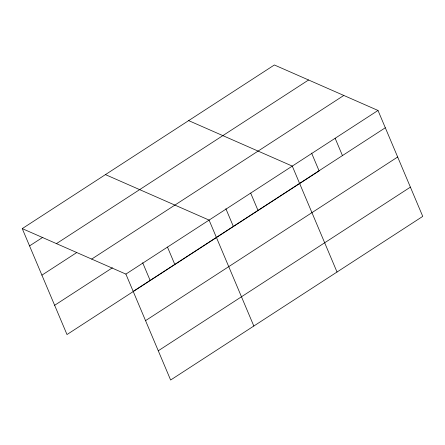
<?xml version="1.0" encoding="UTF-8"?>
<svg xmlns="http://www.w3.org/2000/svg" width="445" height="445" viewBox="0 0 445 445"><rect width="100%" height="100%" fill="white"/><g stroke="black" fill="none" stroke-linecap="round" stroke-linejoin="round"><path stroke-width="0.67" d="M22.25 228.613L274.37 64.976L378.005 110.46L422.75 216.387L170.63 380.024L125.885 274.098L22.25 228.613L66.995 334.54L319.115 170.902L311.595 153.097M29.554 245.907L42.848 237.285M56.448 243.621L308.569 79.989M41.913 275.155L76.579 252.654M91.687 259.09L343.807 95.453M54.64 305.292L112.418 267.79M125.885 274.098L378.005 110.46M133.189 291.397L385.314 127.76M145.543 320.645L397.669 157.007M158.275 350.777L410.396 187.139M188.652 120.612L292.282 166.096L337.026 272.023M105.448 174.612L209.083 220.097L253.828 326.024M335.146 138.278L342.45 155.578M250.685 193.097L257.989 210.396M225.876 208.733L233.397 226.538M167.481 247.097L174.79 264.397M142.673 262.734L150.193 280.539"/></g></svg>
